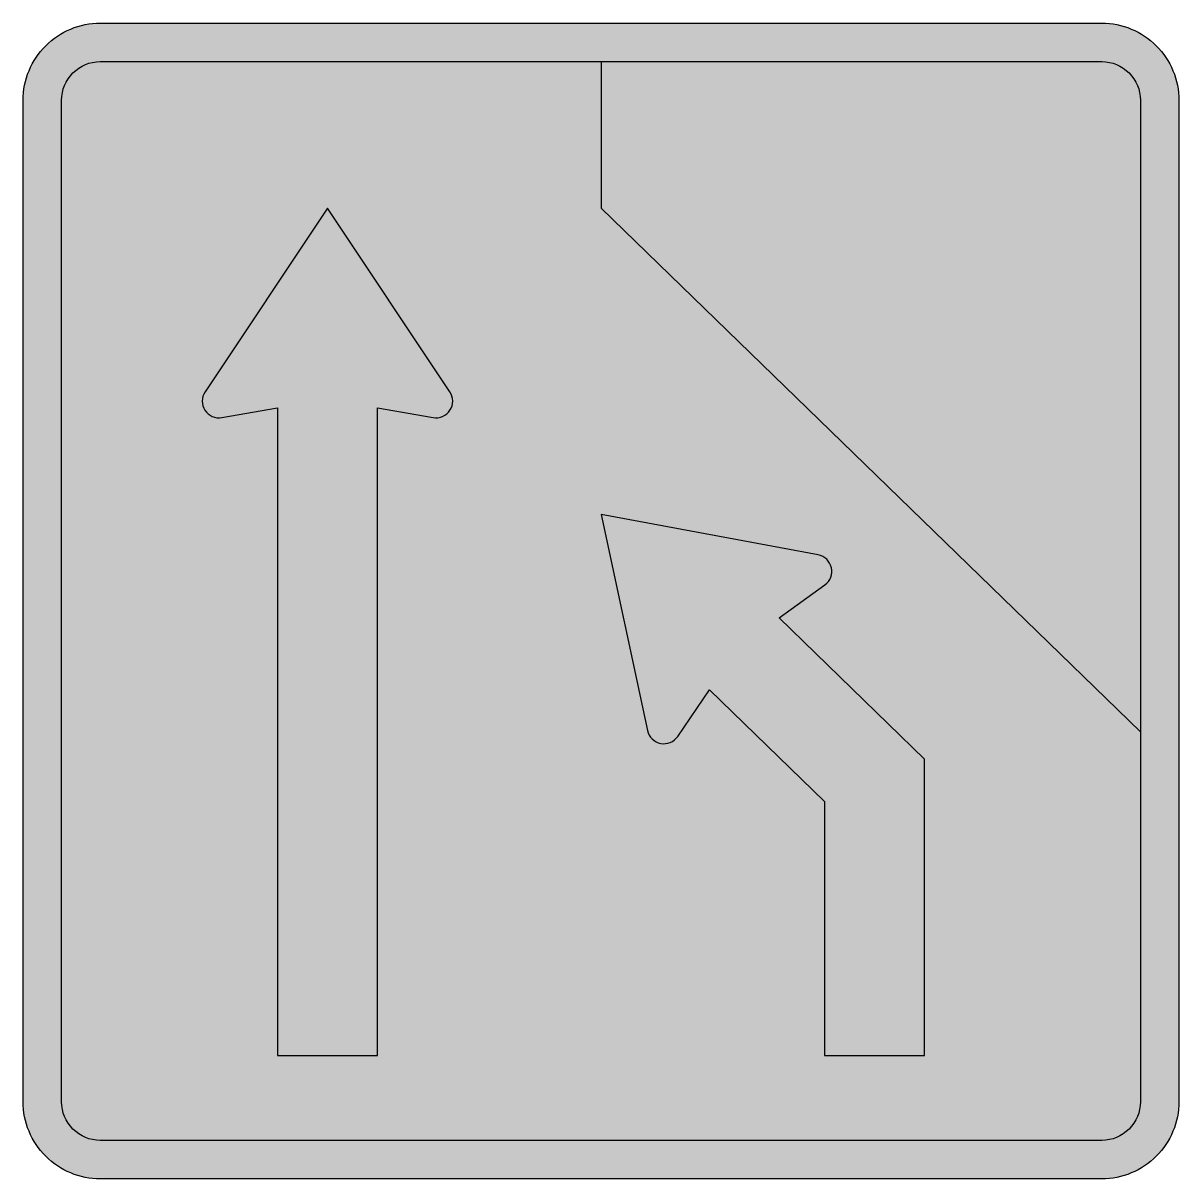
# Model space of a CAD drawing. Header units: millimetres. Extents: x -375 to 375, y -375 to 375.
import ezdxf

# ---------------------------------------------------------------- set-up
doc = ezdxf.new("R2010")
doc.units = ezdxf.units.MM
doc.header["$LTSCALE"] = 10
doc.header["$MEASUREMENT"] = 0
doc.layers.get('0').update_dxf_attribs({"linetype": 'CONTINUOUS'})

msp = doc.modelspace()

# ---------------------------------------------------------------- hatches: boundary and pattern name
h = msp.add_hatch(color=7)
h.dxf.hatch_style = 1
edge = h.paths.add_edge_path(flags=16)
edge.add_line((325, -350), (-325, -350))
edge.add_arc((-325, -325), 25, 180, 270, ccw=False)
edge.add_line((-350, -325), (-350, 325))
edge.add_arc((-325, 325), 25, 450, 540, ccw=False)
edge.add_line((-325, 350), (325, 350))
edge.add_arc((325, 325), 25, 360, 450, ccw=False)
edge.add_line((350, 325), (350, -325))
edge.add_arc((325, -325), 25, 270, 360, ccw=False)
edge = h.paths.add_edge_path()
edge.add_line((325, -375), (-325, -375))
edge.add_arc((-325, -325), 50, 180, 270, ccw=False)
edge.add_line((-375, -325), (-375, 325))
edge.add_arc((-325, 325), 50, 450, 540, ccw=False)
edge.add_line((-325, 375), (325, 375))
edge.add_arc((325, 325), 50, 360, 450, ccw=False)
edge.add_line((375, 325), (375, -325))
edge.add_arc((325, -325), 50, 270, 360, ccw=False)
h = msp.add_hatch(color=255)
h.dxf.hatch_style = 1
h.paths.add_polyline_path([(-325, 350), (0, 350), (0, 255), (350, -85), (350, -325, -0.414214), (325, -350), (-325, -350, -0.414214), (-350, -325), (-350, 325, -0.414214)])
h.paths.add_polyline_path([(-177.5, 255), (-256.93, 135.71, 0.659753), (-246.04, 119.04), (-210, 125.39), (-210, -295), (-145, -295), (-145, 125.39), (-108.96, 119.04, 0.659753), (-98.07, 135.71)], flags=16)
h.paths.add_polyline_path([(0, 56.04), (30.21, -84.06, 0.659753), (49.77, -87.86), (70.32, -57.58), (145, -130.13), (145, -295), (210, -295), (210, -102.65), (115.61, -10.96), (145.28, 10.46, 0.659753), (140.91, 29.89)], flags=16)
h = msp.add_hatch(color=32)
h.dxf.hatch_style = 1
h.paths.add_polyline_path([(0, 255), (0, 350), (325, 350, -0.414214), (350, 325), (350, -85)])
h = msp.add_hatch(color=7)
h.dxf.hatch_style = 1
edge = h.paths.add_edge_path()
edge.add_line((-177.5, 255), (-256.93, 135.71))
edge.add_arc((-247.92, 129.71), 10.83, 506.34019, 640)
edge.add_line((-246.04, 119.04), (-210, 125.39))
edge.add_line((-210, 125.39), (-210, -295))
edge.add_line((-210, -295), (-145, -295))
edge.add_line((-145, -295), (-145, 125.39))
edge.add_line((-145, 125.39), (-108.96, 119.04))
edge.add_arc((-107.08, 129.71), 10.83, 260, 393.65981)
edge.add_line((-98.07, 135.71), (-177.5, 255))
h = msp.add_hatch(color=7)
h.dxf.hatch_style = 1
edge = h.paths.add_edge_path()
edge.add_arc((138.93, 19.24), 10.83, 305.83032, 439.49012)
edge.add_line((140.91, 29.89), (0, 56.04))
edge.add_line((0, 56.04), (30.21, -84.06))
edge.add_arc((40.8, -81.77), 10.83, 192.17051, 325.83032)
edge.add_line((49.77, -87.86), (70.32, -57.58))
edge.add_line((70.32, -57.58), (145, -130.13))
edge.add_line((145, -130.13), (145, -295))
edge.add_line((145, -295), (210, -295))
edge.add_line((210, -295), (210, -102.65))
edge.add_line((210, -102.65), (115.61, -10.96))
edge.add_line((115.61, -10.96), (145.28, 10.46))

# ---------------------------------------------------------------- linework, layer by layer
at = {"color": 32}
for p, q in [((0, 350), (0, 255)), ((0, 255), (350, -85))]:
    msp.add_line(p, q, dxfattribs=at)
at = {"color": 7}
msp.add_line((-210, -295), (-145, -295), dxfattribs=at)
for points in [[(325, -375), (-325, -375, -0.414214), (-375, -325), (-375, 325, -0.414214), (-325, 375), (325, 375, -0.414214), (375, 325), (375, -325, -0.414214)], [(-177.5, 255), (-256.93, 135.71, 0.659753), (-246.04, 119.04), (-210, 125.39), (-210, -295), (-145, -295), (-145, 125.39), (-108.96, 119.04, 0.659753), (-98.07, 135.71)]]:
    msp.add_lwpolyline(points, format="xyb", close=True, dxfattribs=at)
msp.add_lwpolyline([(325, -350), (-325, -350, -0.414214), (-350, -325), (-350, 325, -0.414214), (-325, 350), (325, 350, -0.414214), (350, 325), (350, -325, -0.414214)], format="xyb", close=True)
at = {"color": 7, "flags": 128}
msp.add_lwpolyline([(145.28, 10.46, 0.659753), (140.91, 29.89), (0, 56.04), (30.21, -84.06, 0.659753), (49.77, -87.86), (70.32, -57.58), (145, -130.13), (145, -295), (210, -295), (210, -102.65), (115.61, -10.96)], format="xyb", close=True, dxfattribs=at)

doc.saveas('drawing.dxf')
